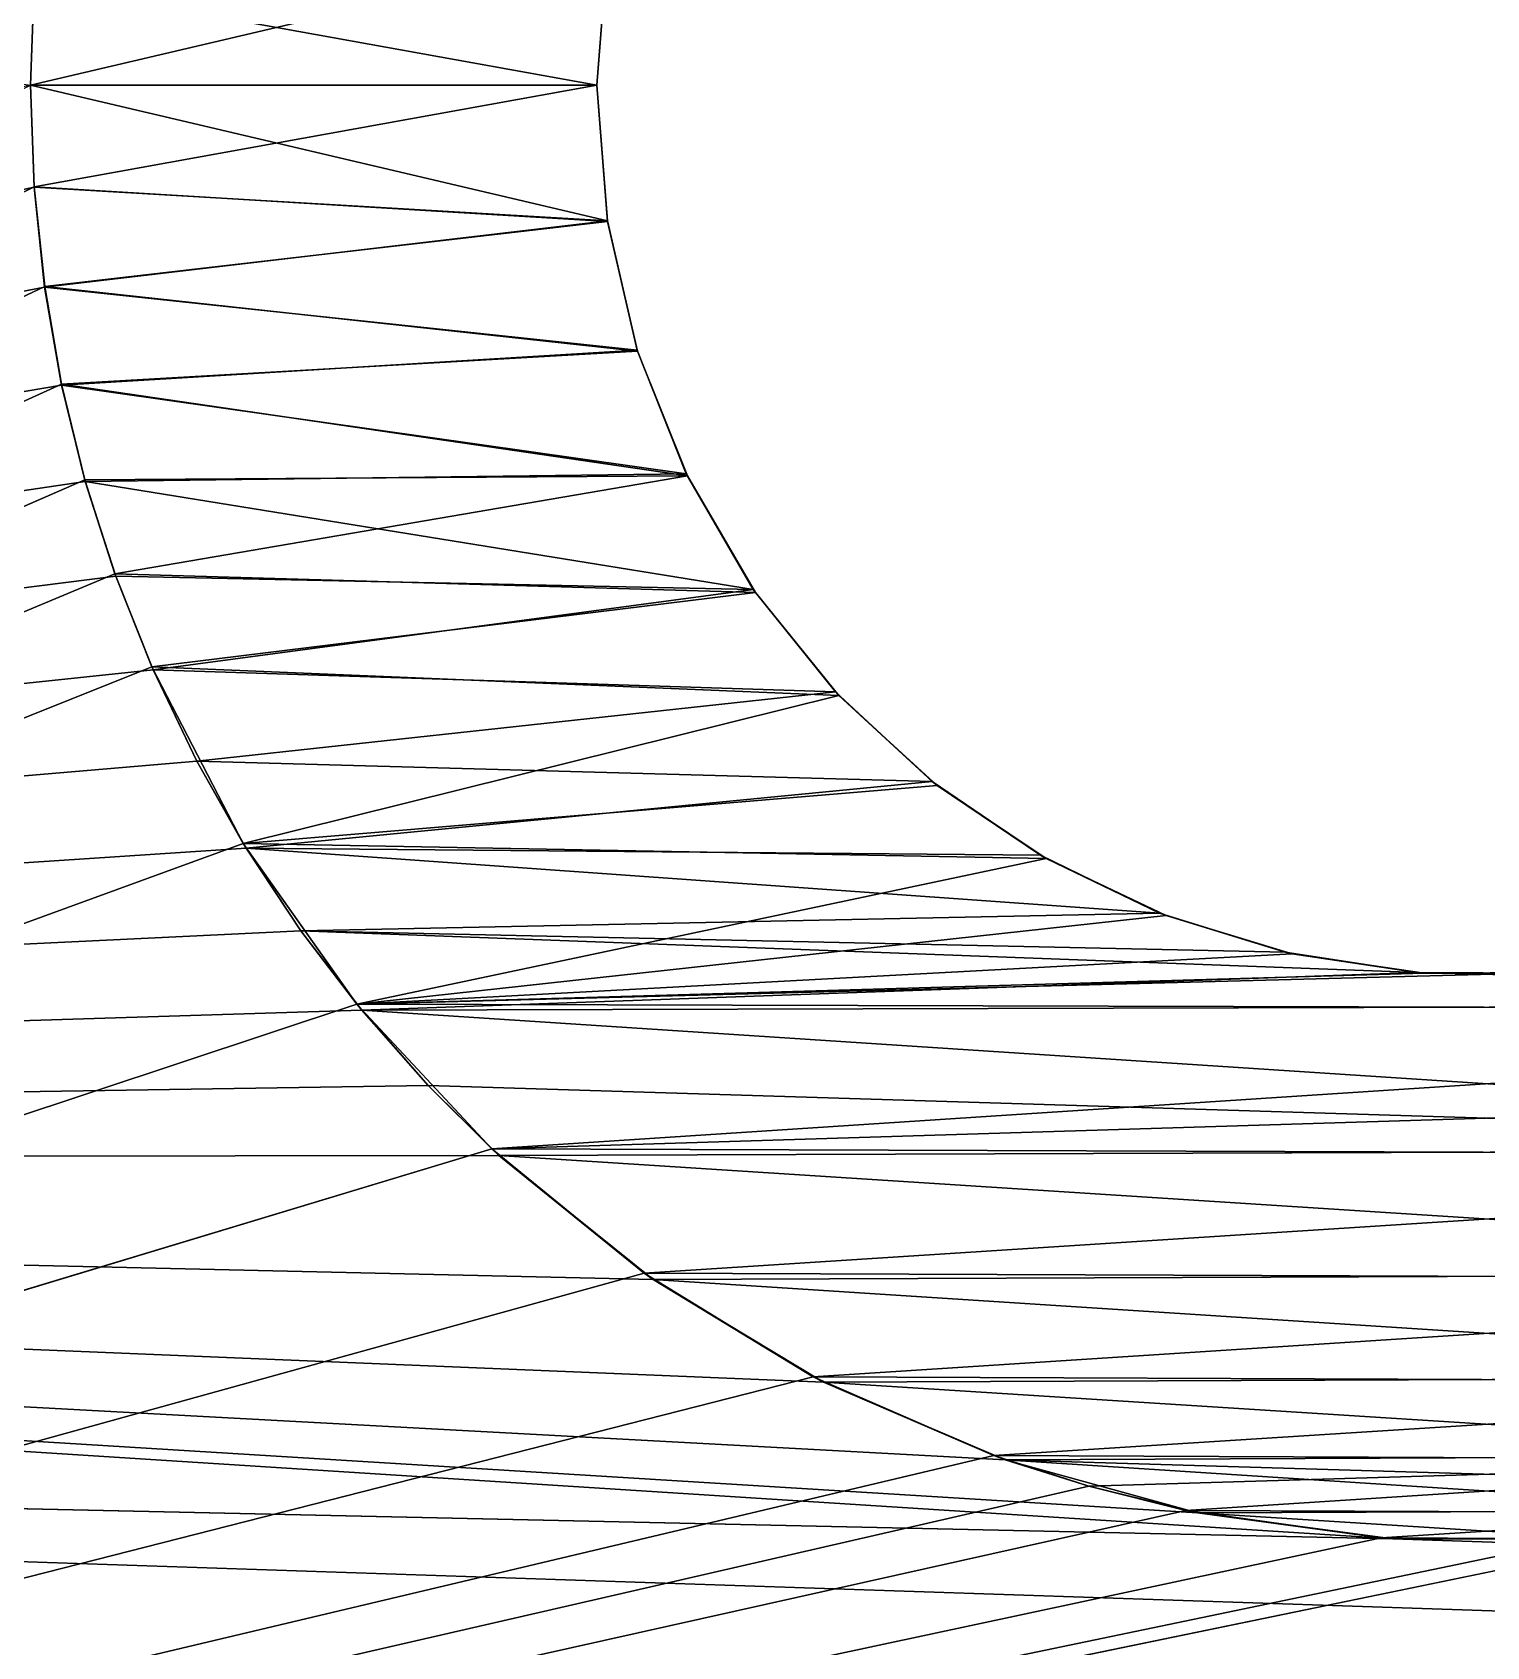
# Model space of a CAD drawing. Header units: metres. Extents: x -0.15 to 4.68, y -0.15 to 1.34.
# Drawn here: x 0.4057 to 0.4956, y -0.03 to 0.0698 of the extents above; entities that cross this region are included whole.
import ezdxf

# ---------------------------------------------------------------- set-up
doc = ezdxf.new("R2010")
doc.units = ezdxf.units.M
doc.header["$LTSCALE"] = 65.185185
for name, color, linetype in [('55', 7, 'CONTINUOUS'), ('56', 7, 'CONTINUOUS'), ('57', 7, 'CONTINUOUS'), ('58', 7, 'CONTINUOUS'), ('59', 7, 'CONTINUOUS'), ('60', 7, 'CONTINUOUS'), ('61', 7, 'CONTINUOUS'), ('62', 7, 'CONTINUOUS'), ('63', 7, 'CONTINUOUS'), ('64', 7, 'CONTINUOUS')]:
    doc.layers.add(name, color=color, linetype=linetype)

msp = doc.modelspace()

# ---------------------------------------------------------------- linework, layer by layer
at = {"layer": '55', "color": 2, "linetype": 'CONTINUOUS'}
for points in [[(0.440556, 0.066517, 0.6275), (0.44122, 0.058098, 0.6275), (0.440556, 0.066517, -0.0225), (0.440556, 0.066517, 0.6275)], [(0.440556, 0.066517, -0.0225), (0.44122, 0.058098, 0.6275), (0.441221, 0.058127, -0.0225), (0.440556, 0.066517, -0.0225)], [(0.441221, 0.058127, -0.0225), (0.44122, 0.058098, 0.6275), (0.443049, 0.050149, -0.0225), (0.441221, 0.058127, -0.0225)], [(0.44122, 0.058098, 0.6275), (0.44307, 0.050078, 0.6275), (0.443049, 0.050149, -0.0225), (0.44122, 0.058098, 0.6275)], [(0.443049, 0.050149, -0.0225), (0.44307, 0.050078, 0.6275), (0.446091, 0.042503, -0.0225), (0.443049, 0.050149, -0.0225)], [(0.44307, 0.050078, 0.6275), (0.446159, 0.042371, 0.6275), (0.446091, 0.042503, -0.0225), (0.44307, 0.050078, 0.6275)], [(0.446091, 0.042503, -0.0225), (0.446159, 0.042371, 0.6275), (0.450232, 0.035368, -0.0225), (0.446091, 0.042503, -0.0225)], [(0.446159, 0.042371, 0.6275), (0.450368, 0.035173, 0.6275), (0.450232, 0.035368, -0.0225), (0.446159, 0.042371, 0.6275)], [(0.450232, 0.035368, -0.0225), (0.450368, 0.035173, 0.6275), (0.455309, 0.029037, -0.0225), (0.450232, 0.035368, -0.0225)], [(0.450368, 0.035173, 0.6275), (0.455526, 0.028808, 0.6275), (0.455309, 0.029037, -0.0225), (0.450368, 0.035173, 0.6275)], [(0.455309, 0.029037, -0.0225), (0.455526, 0.028808, 0.6275), (0.461289, 0.023498, -0.0225), (0.455309, 0.029037, -0.0225)], [(0.455526, 0.028808, 0.6275), (0.461595, 0.023259, 0.6275), (0.461289, 0.023498, -0.0225), (0.455526, 0.028808, 0.6275)], [(0.461289, 0.023498, -0.0225), (0.461595, 0.023259, 0.6275), (0.46797, 0.018945, -0.0225), (0.461289, 0.023498, -0.0225)], [(0.461595, 0.023259, 0.6275), (0.468339, 0.018731, 0.6275), (0.46797, 0.018945, -0.0225), (0.461595, 0.023259, 0.6275)], [(0.46797, 0.018945, -0.0225), (0.468339, 0.018731, 0.6275), (0.475336, 0.015371, -0.0225), (0.46797, 0.018945, -0.0225)], [(0.468339, 0.018731, 0.6275), (0.475747, 0.015211, 0.6275), (0.475336, 0.015371, -0.0225), (0.468339, 0.018731, 0.6275)], [(0.475336, 0.015371, -0.0225), (0.475747, 0.015211, 0.6275), (0.483097, 0.01296, -0.0225), (0.475336, 0.015371, -0.0225)], [(0.475747, 0.015211, 0.6275), (0.48353, 0.012859, 0.6275), (0.483097, 0.01296, -0.0225), (0.475747, 0.015211, 0.6275)], [(0.483097, 0.01296, -0.0225), (0.48353, 0.012859, 0.6275), (0.491262, 0.011694, -0.0225), (0.483097, 0.01296, -0.0225)], [(0.48353, 0.012859, 0.6275), (0.491697, 0.011661, 0.6275), (0.491262, 0.011694, -0.0225), (0.48353, 0.012859, 0.6275)], [(0.491262, 0.011694, -0.0225), (0.491697, 0.011661, 0.6275), (0.499414, 0.011661, -0.0225), (0.491262, 0.011694, -0.0225)], [(0.491697, 0.011661, 0.6275), (0.499849, 0.011694, 0.6275), (0.499414, 0.011661, -0.0225), (0.491697, 0.011661, 0.6275)]]:
    msp.add_3dface(points, dxfattribs=at)
at = {"layer": '56', "color": 2, "linetype": 'CONTINUOUS'}
for points in [[(0.441221, 0.074908, 0.6275), (0.440556, 0.066517, 0.6275), (0.44122, 0.074937, -0.0225), (0.441221, 0.074908, 0.6275)], [(0.440556, 0.066517, 0.6275), (0.440556, 0.066517, -0.0225), (0.44122, 0.074937, -0.0225), (0.440556, 0.066517, 0.6275)]]:
    msp.add_3dface(points, dxfattribs=at)
at = {"layer": '57', "color": 2, "linetype": 'CONTINUOUS'}
for points in [[(0.405798, 0.060236, 0.02), (0.405556, 0.066517, 0.02), (0.405793, 0.060219, -0.0225), (0.405798, 0.060236, 0.02)], [(0.405556, 0.066517, 0.02), (0.405556, 0.066517, -0.0225), (0.405793, 0.060219, -0.0225), (0.405556, 0.066517, 0.02)], [(0.40644, 0.054078, 0.02), (0.405798, 0.060236, 0.02), (0.405793, 0.060219, -0.0225), (0.40644, 0.054078, 0.02)], [(0.40644, 0.054078, 0.02), (0.405793, 0.060219, -0.0225), (0.406438, 0.05404, -0.0225), (0.40644, 0.054078, 0.02)], [(0.407482, 0.048045, 0.02), (0.40644, 0.054078, 0.02), (0.406438, 0.05404, -0.0225), (0.407482, 0.048045, 0.02)], [(0.407482, 0.048045, 0.02), (0.406438, 0.05404, -0.0225), (0.40749, 0.047979, -0.0225), (0.407482, 0.048045, 0.02)], [(0.408922, 0.042135, 0.02), (0.407482, 0.048045, 0.02), (0.40749, 0.047979, -0.0225), (0.408922, 0.042135, 0.02)], [(0.408922, 0.042135, 0.02), (0.40749, 0.047979, -0.0225), (0.408949, 0.042036, -0.0225), (0.408922, 0.042135, 0.02)], [(0.410778, 0.036321, 0.02), (0.408922, 0.042135, 0.02), (0.408949, 0.042036, -0.0225), (0.410778, 0.036321, 0.02)], [(0.410778, 0.036321, 0.02), (0.408949, 0.042036, -0.0225), (0.410832, 0.036179, -0.0225), (0.410778, 0.036321, 0.02)], [(0.413055, 0.030587, 0.02), (0.410778, 0.036321, 0.02), (0.410832, 0.036179, -0.0225), (0.413055, 0.030587, 0.02)], [(0.413055, 0.030587, 0.02), (0.410832, 0.036179, -0.0225), (0.413145, 0.030394, -0.0225), (0.413055, 0.030587, 0.02)], [(0.418715, 0.019669, 0.02), (0.413055, 0.030587, 0.02), (0.415847, 0.024763, -0.0225), (0.418715, 0.019669, 0.02)], [(0.413055, 0.030587, 0.02), (0.413145, 0.030394, -0.0225), (0.415847, 0.024763, -0.0225), (0.413055, 0.030587, 0.02)], [(0.418715, 0.019669, 0.02), (0.415847, 0.024763, -0.0225), (0.418896, 0.019373, -0.0225), (0.418715, 0.019669, 0.02)], [(0.42574, 0.009733, 0.02), (0.418715, 0.019669, 0.02), (0.422277, 0.014268, -0.0225), (0.42574, 0.009733, 0.02)], [(0.418715, 0.019669, 0.02), (0.418896, 0.019373, -0.0225), (0.422277, 0.014268, -0.0225), (0.418715, 0.019669, 0.02)], [(0.42574, 0.009733, 0.02), (0.422277, 0.014268, -0.0225), (0.426041, 0.009369, -0.0225), (0.42574, 0.009733, 0.02)], [(0.434075, 0.000793, 0.02), (0.42574, 0.009733, 0.02), (0.430139, 0.004723, -0.0225), (0.434075, 0.000793, 0.02)], [(0.42574, 0.009733, 0.02), (0.426041, 0.009369, -0.0225), (0.430139, 0.004723, -0.0225), (0.42574, 0.009733, 0.02)], [(0.434075, 0.000793, 0.02), (0.430139, 0.004723, -0.0225), (0.434513, 0.000389, -0.0225), (0.434075, 0.000793, 0.02)], [(0.44348, -0.006875, 0.02), (0.434075, 0.000793, 0.02), (0.434513, 0.000389, -0.0225), (0.44348, -0.006875, 0.02)], [(0.44348, -0.006875, 0.02), (0.434513, 0.000389, -0.0225), (0.444034, -0.007266, -0.0225), (0.44348, -0.006875, 0.02)], [(0.453926, -0.013274, 0.02), (0.44348, -0.006875, 0.02), (0.444034, -0.007266, -0.0225), (0.453926, -0.013274, 0.02)], [(0.453926, -0.013274, 0.02), (0.444034, -0.007266, -0.0225), (0.454579, -0.013609, -0.0225), (0.453926, -0.013274, 0.02)], [(0.465091, -0.018153, 0.02), (0.453926, -0.013274, 0.02), (0.454579, -0.013609, -0.0225), (0.465091, -0.018153, 0.02)], [(0.465091, -0.018153, 0.02), (0.454579, -0.013609, -0.0225), (0.465795, -0.018407, -0.0225), (0.465091, -0.018153, 0.02)], [(0.470977, -0.020041, 0.02), (0.465091, -0.018153, 0.02), (0.465795, -0.018407, -0.0225), (0.470977, -0.020041, 0.02)], [(0.470977, -0.020041, 0.02), (0.465795, -0.018407, -0.0225), (0.477681, -0.021681, -0.0225), (0.470977, -0.020041, 0.02)], [(0.476966, -0.021532, 0.02), (0.470977, -0.020041, 0.02), (0.477681, -0.021681, -0.0225), (0.476966, -0.021532, 0.02)], [(0.489041, -0.023239, 0.02), (0.476966, -0.021532, 0.02), (0.477681, -0.021681, -0.0225), (0.489041, -0.023239, 0.02)], [(0.489041, -0.023239, 0.02), (0.477681, -0.021681, -0.0225), (0.489763, -0.023289, -0.0225), (0.489041, -0.023239, 0.02)], [(0.501348, -0.023289, 0.02), (0.489041, -0.023239, 0.02), (0.489763, -0.023289, -0.0225), (0.501348, -0.023289, 0.02)], [(0.501348, -0.023289, 0.02), (0.489763, -0.023289, -0.0225), (0.50207, -0.023239, -0.0225), (0.501348, -0.023289, 0.02)]]:
    msp.add_3dface(points, dxfattribs=at)
at = {"layer": '58', "color": 2, "linetype": 'CONTINUOUS'}
for points in [[(0.405556, 0.066517, 0.02), (0.405793, 0.072815, 0.02), (0.405556, 0.066517, -0.0225), (0.405556, 0.066517, 0.02)], [(0.405556, 0.066517, -0.0225), (0.405793, 0.072815, 0.02), (0.405798, 0.072799, -0.0225), (0.405556, 0.066517, -0.0225)]]:
    msp.add_3dface(points, dxfattribs=at)
at = {"layer": '59', "color": 2, "linetype": 'CONTINUOUS'}
for points in [[(0.44122, 0.074937, -0.0225), (0.440556, 0.066517, -0.0225), (0.405798, 0.072799, -0.0225), (0.44122, 0.074937, -0.0225)], [(0.440556, 0.066517, -0.0225), (0.405556, 0.066517, -0.0225), (0.405798, 0.072799, -0.0225), (0.440556, 0.066517, -0.0225)], [(0.440556, 0.066517, -0.0225), (0.441221, 0.058127, -0.0225), (0.405556, 0.066517, -0.0225), (0.440556, 0.066517, -0.0225)], [(0.405556, 0.066517, -0.0225), (0.441221, 0.058127, -0.0225), (0.405793, 0.060219, -0.0225), (0.405556, 0.066517, -0.0225)], [(0.405793, 0.060219, -0.0225), (0.441221, 0.058127, -0.0225), (0.406438, 0.05404, -0.0225), (0.405793, 0.060219, -0.0225)], [(0.441221, 0.058127, -0.0225), (0.443049, 0.050149, -0.0225), (0.406438, 0.05404, -0.0225), (0.441221, 0.058127, -0.0225)], [(0.406438, 0.05404, -0.0225), (0.443049, 0.050149, -0.0225), (0.40749, 0.047979, -0.0225), (0.406438, 0.05404, -0.0225)], [(0.443049, 0.050149, -0.0225), (0.446091, 0.042503, -0.0225), (0.40749, 0.047979, -0.0225), (0.443049, 0.050149, -0.0225)], [(0.40749, 0.047979, -0.0225), (0.446091, 0.042503, -0.0225), (0.408949, 0.042036, -0.0225), (0.40749, 0.047979, -0.0225)], [(0.446091, 0.042503, -0.0225), (0.450232, 0.035368, -0.0225), (0.408949, 0.042036, -0.0225), (0.446091, 0.042503, -0.0225)], [(0.408949, 0.042036, -0.0225), (0.450232, 0.035368, -0.0225), (0.410832, 0.036179, -0.0225), (0.408949, 0.042036, -0.0225)], [(0.410832, 0.036179, -0.0225), (0.450232, 0.035368, -0.0225), (0.413145, 0.030394, -0.0225), (0.410832, 0.036179, -0.0225)], [(0.450232, 0.035368, -0.0225), (0.455309, 0.029037, -0.0225), (0.413145, 0.030394, -0.0225), (0.450232, 0.035368, -0.0225)], [(0.413145, 0.030394, -0.0225), (0.455309, 0.029037, -0.0225), (0.415847, 0.024763, -0.0225), (0.413145, 0.030394, -0.0225)], [(0.455309, 0.029037, -0.0225), (0.461289, 0.023498, -0.0225), (0.415847, 0.024763, -0.0225), (0.455309, 0.029037, -0.0225)], [(0.415847, 0.024763, -0.0225), (0.461289, 0.023498, -0.0225), (0.418896, 0.019373, -0.0225), (0.415847, 0.024763, -0.0225)], [(0.461289, 0.023498, -0.0225), (0.46797, 0.018945, -0.0225), (0.418896, 0.019373, -0.0225), (0.461289, 0.023498, -0.0225)], [(0.46797, 0.018945, -0.0225), (0.475336, 0.015371, -0.0225), (0.418896, 0.019373, -0.0225), (0.46797, 0.018945, -0.0225)], [(0.418896, 0.019373, -0.0225), (0.475336, 0.015371, -0.0225), (0.422277, 0.014268, -0.0225), (0.418896, 0.019373, -0.0225)], [(0.475336, 0.015371, -0.0225), (0.483097, 0.01296, -0.0225), (0.422277, 0.014268, -0.0225), (0.475336, 0.015371, -0.0225)], [(0.483097, 0.01296, -0.0225), (0.491262, 0.011694, -0.0225), (0.422277, 0.014268, -0.0225), (0.483097, 0.01296, -0.0225)], [(0.422277, 0.014268, -0.0225), (0.491262, 0.011694, -0.0225), (0.426041, 0.009369, -0.0225), (0.422277, 0.014268, -0.0225)], [(0.426041, 0.009369, -0.0225), (0.491262, 0.011694, -0.0225), (0.565372, 0.009733, -0.0225), (0.426041, 0.009369, -0.0225)], [(0.491262, 0.011694, -0.0225), (0.499414, 0.011661, -0.0225), (0.565372, 0.009733, -0.0225), (0.491262, 0.011694, -0.0225)], [(0.557036, 0.000793, -0.0225), (0.426041, 0.009369, -0.0225), (0.565372, 0.009733, -0.0225), (0.557036, 0.000793, -0.0225)], [(0.430139, 0.004723, -0.0225), (0.426041, 0.009369, -0.0225), (0.557036, 0.000793, -0.0225), (0.430139, 0.004723, -0.0225)], [(0.434513, 0.000389, -0.0225), (0.430139, 0.004723, -0.0225), (0.557036, 0.000793, -0.0225), (0.434513, 0.000389, -0.0225)], [(0.547631, -0.006875, -0.0225), (0.434513, 0.000389, -0.0225), (0.557036, 0.000793, -0.0225), (0.547631, -0.006875, -0.0225)], [(0.444034, -0.007266, -0.0225), (0.434513, 0.000389, -0.0225), (0.547631, -0.006875, -0.0225), (0.444034, -0.007266, -0.0225)], [(0.537185, -0.013274, -0.0225), (0.444034, -0.007266, -0.0225), (0.547631, -0.006875, -0.0225), (0.537185, -0.013274, -0.0225)], [(0.454579, -0.013609, -0.0225), (0.444034, -0.007266, -0.0225), (0.537185, -0.013274, -0.0225), (0.454579, -0.013609, -0.0225)], [(0.52602, -0.018153, -0.0225), (0.454579, -0.013609, -0.0225), (0.537185, -0.013274, -0.0225), (0.52602, -0.018153, -0.0225)], [(0.465795, -0.018407, -0.0225), (0.454579, -0.013609, -0.0225), (0.52602, -0.018153, -0.0225), (0.465795, -0.018407, -0.0225)], [(0.520134, -0.020041, -0.0225), (0.465795, -0.018407, -0.0225), (0.52602, -0.018153, -0.0225), (0.520134, -0.020041, -0.0225)], [(0.477681, -0.021681, -0.0225), (0.465795, -0.018407, -0.0225), (0.514145, -0.021532, -0.0225), (0.477681, -0.021681, -0.0225)], [(0.514145, -0.021532, -0.0225), (0.465795, -0.018407, -0.0225), (0.520134, -0.020041, -0.0225), (0.514145, -0.021532, -0.0225)], [(0.50207, -0.023239, -0.0225), (0.477681, -0.021681, -0.0225), (0.514145, -0.021532, -0.0225), (0.50207, -0.023239, -0.0225)], [(0.489763, -0.023289, -0.0225), (0.477681, -0.021681, -0.0225), (0.50207, -0.023239, -0.0225), (0.489763, -0.023289, -0.0225)]]:
    msp.add_3dface(points, dxfattribs=at)
at = {"layer": '60', "color": 2, "linetype": 'CONTINUOUS'}
for points in [[(0.102307, 0.071789, 0.02), (3.573138, 1.106736, 0.02), (0.110336, 0.058722, 0.02), (0.102307, 0.071789, 0.02)], [(0.110336, 0.058722, 0.02), (3.573138, 1.106736, 0.02), (0.116665, 0.044848, 0.02), (0.110336, 0.058722, 0.02)], [(0.116665, 0.044848, 0.02), (3.573138, 1.106736, 0.02), (0.465795, 0.151442, 0.02), (0.116665, 0.044848, 0.02)], [(0.121278, 0.03026, 0.02), (0.116665, 0.044848, 0.02), (0.465795, 0.151442, 0.02), (0.121278, 0.03026, 0.02)], [(0.124046, 0.015341, 0.02), (0.121278, 0.03026, 0.02), (0.465795, 0.151442, 0.02), (0.124046, 0.015341, 0.02)], [(0.454579, 0.146643, 0.02), (0.124046, 0.015341, 0.02), (0.465795, 0.151442, 0.02), (0.454579, 0.146643, 0.02)], [(0.124999, 0, 0.02), (0.124046, 0.015341, 0.02), (0.454579, 0.146643, 0.02), (0.124999, 0, 0.02)], [(0.444034, 0.140301, 0.02), (0.124999, 0, 0.02), (0.454579, 0.146643, 0.02), (0.444034, 0.140301, 0.02)], [(0.434513, 0.132646, 0.02), (0.124999, 0, 0.02), (0.444034, 0.140301, 0.02), (0.434513, 0.132646, 0.02)], [(0.430139, 0.128312, 0.02), (0.124999, 0, 0.02), (0.434513, 0.132646, 0.02), (0.430139, 0.128312, 0.02)], [(0.426041, 0.123665, 0.02), (0.124999, 0, 0.02), (0.430139, 0.128312, 0.02), (0.426041, 0.123665, 0.02)], [(0.422277, 0.118767, 0.02), (0.124999, 0, 0.02), (0.426041, 0.123665, 0.02), (0.422277, 0.118767, 0.02)], [(0.418896, 0.113662, 0.02), (0.124999, 0, 0.02), (0.422277, 0.118767, 0.02), (0.418896, 0.113662, 0.02)], [(0.415847, 0.108272, 0.02), (0.124999, 0, 0.02), (0.418896, 0.113662, 0.02), (0.415847, 0.108272, 0.02)], [(0.413145, 0.102641, 0.02), (0.124999, 0, 0.02), (0.415847, 0.108272, 0.02), (0.413145, 0.102641, 0.02)], [(0.410832, 0.096855, 0.02), (0.124999, 0, 0.02), (0.413145, 0.102641, 0.02), (0.410832, 0.096855, 0.02)], [(0.408949, 0.090999, 0.02), (0.124999, 0, 0.02), (0.410832, 0.096855, 0.02), (0.408949, 0.090999, 0.02)], [(0.40749, 0.085056, 0.02), (0.124999, 0, 0.02), (0.408949, 0.090999, 0.02), (0.40749, 0.085056, 0.02)], [(0.406438, 0.078995, 0.02), (0.124999, 0, 0.02), (0.40749, 0.085056, 0.02), (0.406438, 0.078995, 0.02)], [(0.405793, 0.072815, 0.02), (0.124999, 0, 0.02), (0.406438, 0.078995, 0.02), (0.405793, 0.072815, 0.02)], [(0.405556, 0.066517, 0.02), (0.124999, 0, 0.02), (0.405793, 0.072815, 0.02), (0.405556, 0.066517, 0.02)], [(0.05818, -0.110632, 0.02), (0.405556, 0.066517, 0.02), (0.405798, 0.060236, 0.02), (0.05818, -0.110632, 0.02)], [(0.40644, 0.054078, 0.02), (0.05818, -0.110632, 0.02), (0.405798, 0.060236, 0.02), (0.40644, 0.054078, 0.02)], [(0.407482, 0.048045, 0.02), (0.05818, -0.110632, 0.02), (0.40644, 0.054078, 0.02), (0.407482, 0.048045, 0.02)], [(0.408922, 0.042135, 0.02), (0.05818, -0.110632, 0.02), (0.407482, 0.048045, 0.02), (0.408922, 0.042135, 0.02)], [(0.044399, -0.116841, 0.02), (0.05818, -0.110632, 0.02), (0.408922, 0.042135, 0.02), (0.044399, -0.116841, 0.02)], [(0.410778, 0.036321, 0.02), (0.044399, -0.116841, 0.02), (0.408922, 0.042135, 0.02), (0.410778, 0.036321, 0.02)], [(0.413055, 0.030587, 0.02), (0.044399, -0.116841, 0.02), (0.410778, 0.036321, 0.02), (0.413055, 0.030587, 0.02)], [(0.418715, 0.019669, 0.02), (0.044399, -0.116841, 0.02), (0.413055, 0.030587, 0.02), (0.418715, 0.019669, 0.02)], [(0.42574, 0.009733, 0.02), (0.044399, -0.116841, 0.02), (0.418715, 0.019669, 0.02), (0.42574, 0.009733, 0.02)], [(0.434075, 0.000793, 0.02), (0.044399, -0.116841, 0.02), (0.42574, 0.009733, 0.02), (0.434075, 0.000793, 0.02)], [(0.030046, -0.121333, 0.02), (0.044399, -0.116841, 0.02), (0.434075, 0.000793, 0.02), (0.030046, -0.121333, 0.02)], [(0.44348, -0.006875, 0.02), (0.030046, -0.121333, 0.02), (0.434075, 0.000793, 0.02), (0.44348, -0.006875, 0.02)], [(3.310702, -0.000966, 0.02), (3.312433, -0.018099, 0.02), (0, -0.125, 0.02), (3.310702, -0.000966, 0.02)], [(3.310702, -0.000966, 0.02), (0, -0.125, 0.02), (0.015275, -0.12404, 0.02), (3.310702, -0.000966, 0.02)], [(0.030046, -0.121333, 0.02), (3.310702, -0.000966, 0.02), (0.015275, -0.12404, 0.02), (0.030046, -0.121333, 0.02)], [(3.310702, -0.000966, 0.02), (0.030046, -0.121333, 0.02), (0.51343, -0.021681, 0.02), (3.310702, -0.000966, 0.02)], [(0.453926, -0.013274, 0.02), (0.030046, -0.121333, 0.02), (0.44348, -0.006875, 0.02), (0.453926, -0.013274, 0.02)], [(0.465091, -0.018153, 0.02), (0.030046, -0.121333, 0.02), (0.453926, -0.013274, 0.02), (0.465091, -0.018153, 0.02)], [(3.312433, -0.018099, 0.02), (3.316221, -0.035047, 0.02), (0, -0.125, 0.02), (3.312433, -0.018099, 0.02)], [(0.470977, -0.020041, 0.02), (0.030046, -0.121333, 0.02), (0.465091, -0.018153, 0.02), (0.470977, -0.020041, 0.02)], [(0.476966, -0.021532, 0.02), (0.030046, -0.121333, 0.02), (0.470977, -0.020041, 0.02), (0.476966, -0.021532, 0.02)], [(0.489041, -0.023239, 0.02), (0.030046, -0.121333, 0.02), (0.476966, -0.021532, 0.02), (0.489041, -0.023239, 0.02)], [(0.51343, -0.021681, 0.02), (0.030046, -0.121333, 0.02), (0.501348, -0.023289, 0.02), (0.51343, -0.021681, 0.02)], [(0.501348, -0.023289, 0.02), (0.030046, -0.121333, 0.02), (0.489041, -0.023239, 0.02), (0.501348, -0.023289, 0.02)]]:
    msp.add_3dface(points, dxfattribs=at)
at = {"layer": '61', "color": 2, "linetype": 'CONTINUOUS'}
for points in [[(0.405556, 0.066517, 0.585), (0.405793, 0.060219, 0.585), (0.405556, 0.066517, 0.6275), (0.405556, 0.066517, 0.585)], [(0.405556, 0.066517, 0.6275), (0.405793, 0.060219, 0.585), (0.405798, 0.060236, 0.6275), (0.405556, 0.066517, 0.6275)], [(0.405798, 0.060236, 0.6275), (0.405793, 0.060219, 0.585), (0.40644, 0.054078, 0.6275), (0.405798, 0.060236, 0.6275)], [(0.405793, 0.060219, 0.585), (0.406438, 0.05404, 0.585), (0.40644, 0.054078, 0.6275), (0.405793, 0.060219, 0.585)], [(0.40644, 0.054078, 0.6275), (0.406438, 0.05404, 0.585), (0.407482, 0.048045, 0.6275), (0.40644, 0.054078, 0.6275)], [(0.406438, 0.05404, 0.585), (0.40749, 0.047979, 0.585), (0.407482, 0.048045, 0.6275), (0.406438, 0.05404, 0.585)], [(0.407482, 0.048045, 0.6275), (0.40749, 0.047979, 0.585), (0.408922, 0.042135, 0.6275), (0.407482, 0.048045, 0.6275)], [(0.40749, 0.047979, 0.585), (0.408949, 0.042036, 0.585), (0.408922, 0.042135, 0.6275), (0.40749, 0.047979, 0.585)], [(0.408922, 0.042135, 0.6275), (0.408949, 0.042036, 0.585), (0.410778, 0.036321, 0.6275), (0.408922, 0.042135, 0.6275)], [(0.408949, 0.042036, 0.585), (0.410832, 0.036179, 0.585), (0.410778, 0.036321, 0.6275), (0.408949, 0.042036, 0.585)], [(0.410778, 0.036321, 0.6275), (0.410832, 0.036179, 0.585), (0.413055, 0.030587, 0.6275), (0.410778, 0.036321, 0.6275)], [(0.410832, 0.036179, 0.585), (0.413145, 0.030394, 0.585), (0.413055, 0.030587, 0.6275), (0.410832, 0.036179, 0.585)], [(0.413145, 0.030394, 0.585), (0.415847, 0.024763, 0.585), (0.413055, 0.030587, 0.6275), (0.413145, 0.030394, 0.585)], [(0.413055, 0.030587, 0.6275), (0.415847, 0.024763, 0.585), (0.418715, 0.019669, 0.6275), (0.413055, 0.030587, 0.6275)], [(0.415847, 0.024763, 0.585), (0.418896, 0.019373, 0.585), (0.418715, 0.019669, 0.6275), (0.415847, 0.024763, 0.585)], [(0.418896, 0.019373, 0.585), (0.422277, 0.014268, 0.585), (0.418715, 0.019669, 0.6275), (0.418896, 0.019373, 0.585)], [(0.418715, 0.019669, 0.6275), (0.422277, 0.014268, 0.585), (0.42574, 0.009733, 0.6275), (0.418715, 0.019669, 0.6275)], [(0.422277, 0.014268, 0.585), (0.426041, 0.009369, 0.585), (0.42574, 0.009733, 0.6275), (0.422277, 0.014268, 0.585)], [(0.426041, 0.009369, 0.585), (0.430139, 0.004723, 0.585), (0.42574, 0.009733, 0.6275), (0.426041, 0.009369, 0.585)], [(0.42574, 0.009733, 0.6275), (0.430139, 0.004723, 0.585), (0.434075, 0.000793, 0.6275), (0.42574, 0.009733, 0.6275)], [(0.430139, 0.004723, 0.585), (0.434513, 0.000389, 0.585), (0.434075, 0.000793, 0.6275), (0.430139, 0.004723, 0.585)], [(0.434075, 0.000793, 0.6275), (0.434513, 0.000389, 0.585), (0.44348, -0.006875, 0.6275), (0.434075, 0.000793, 0.6275)], [(0.434513, 0.000389, 0.585), (0.444034, -0.007266, 0.585), (0.44348, -0.006875, 0.6275), (0.434513, 0.000389, 0.585)], [(0.44348, -0.006875, 0.6275), (0.444034, -0.007266, 0.585), (0.453926, -0.013274, 0.6275), (0.44348, -0.006875, 0.6275)], [(0.444034, -0.007266, 0.585), (0.454579, -0.013609, 0.585), (0.453926, -0.013274, 0.6275), (0.444034, -0.007266, 0.585)], [(0.453926, -0.013274, 0.6275), (0.454579, -0.013609, 0.585), (0.465091, -0.018153, 0.6275), (0.453926, -0.013274, 0.6275)], [(0.454579, -0.013609, 0.585), (0.465795, -0.018407, 0.585), (0.465091, -0.018153, 0.6275), (0.454579, -0.013609, 0.585)], [(0.465091, -0.018153, 0.6275), (0.465795, -0.018407, 0.585), (0.470977, -0.020041, 0.6275), (0.465091, -0.018153, 0.6275)], [(0.465795, -0.018407, 0.585), (0.477681, -0.021681, 0.585), (0.470977, -0.020041, 0.6275), (0.465795, -0.018407, 0.585)], [(0.470977, -0.020041, 0.6275), (0.477681, -0.021681, 0.585), (0.476966, -0.021532, 0.6275), (0.470977, -0.020041, 0.6275)], [(0.476966, -0.021532, 0.6275), (0.477681, -0.021681, 0.585), (0.489041, -0.023239, 0.6275), (0.476966, -0.021532, 0.6275)], [(0.477681, -0.021681, 0.585), (0.489763, -0.023289, 0.585), (0.489041, -0.023239, 0.6275), (0.477681, -0.021681, 0.585)], [(0.489041, -0.023239, 0.6275), (0.489763, -0.023289, 0.585), (0.501348, -0.023289, 0.6275), (0.489041, -0.023239, 0.6275)], [(0.489763, -0.023289, 0.585), (0.50207, -0.023239, 0.585), (0.501348, -0.023289, 0.6275), (0.489763, -0.023289, 0.585)]]:
    msp.add_3dface(points, dxfattribs=at)
at = {"layer": '62', "color": 2, "linetype": 'CONTINUOUS'}
for points in [[(0.405798, 0.072799, 0.585), (0.405556, 0.066517, 0.585), (0.405793, 0.072815, 0.6275), (0.405798, 0.072799, 0.585)], [(0.405556, 0.066517, 0.585), (0.405556, 0.066517, 0.6275), (0.405793, 0.072815, 0.6275), (0.405556, 0.066517, 0.585)]]:
    msp.add_3dface(points, dxfattribs=at)
at = {"layer": '63', "color": 2, "linetype": 'CONTINUOUS'}
for points in [[(0.405793, 0.072815, 0.6275), (0.405556, 0.066517, 0.6275), (0.441221, 0.074908, 0.6275), (0.405793, 0.072815, 0.6275)], [(0.441221, 0.074908, 0.6275), (0.405556, 0.066517, 0.6275), (0.440556, 0.066517, 0.6275), (0.441221, 0.074908, 0.6275)], [(0.405556, 0.066517, 0.6275), (0.405798, 0.060236, 0.6275), (0.440556, 0.066517, 0.6275), (0.405556, 0.066517, 0.6275)], [(0.440556, 0.066517, 0.6275), (0.405798, 0.060236, 0.6275), (0.44122, 0.058098, 0.6275), (0.440556, 0.066517, 0.6275)], [(0.405798, 0.060236, 0.6275), (0.40644, 0.054078, 0.6275), (0.44122, 0.058098, 0.6275), (0.405798, 0.060236, 0.6275)], [(0.44122, 0.058098, 0.6275), (0.40644, 0.054078, 0.6275), (0.44307, 0.050078, 0.6275), (0.44122, 0.058098, 0.6275)], [(0.40644, 0.054078, 0.6275), (0.407482, 0.048045, 0.6275), (0.44307, 0.050078, 0.6275), (0.40644, 0.054078, 0.6275)], [(0.44307, 0.050078, 0.6275), (0.407482, 0.048045, 0.6275), (0.446159, 0.042371, 0.6275), (0.44307, 0.050078, 0.6275)], [(0.407482, 0.048045, 0.6275), (0.408922, 0.042135, 0.6275), (0.446159, 0.042371, 0.6275), (0.407482, 0.048045, 0.6275)], [(0.408922, 0.042135, 0.6275), (0.410778, 0.036321, 0.6275), (0.446159, 0.042371, 0.6275), (0.408922, 0.042135, 0.6275)], [(0.446159, 0.042371, 0.6275), (0.410778, 0.036321, 0.6275), (0.450368, 0.035173, 0.6275), (0.446159, 0.042371, 0.6275)], [(0.410778, 0.036321, 0.6275), (0.413055, 0.030587, 0.6275), (0.450368, 0.035173, 0.6275), (0.410778, 0.036321, 0.6275)], [(0.450368, 0.035173, 0.6275), (0.413055, 0.030587, 0.6275), (0.455526, 0.028808, 0.6275), (0.450368, 0.035173, 0.6275)], [(0.413055, 0.030587, 0.6275), (0.418715, 0.019669, 0.6275), (0.455526, 0.028808, 0.6275), (0.413055, 0.030587, 0.6275)], [(0.455526, 0.028808, 0.6275), (0.418715, 0.019669, 0.6275), (0.461595, 0.023259, 0.6275), (0.455526, 0.028808, 0.6275)], [(0.461595, 0.023259, 0.6275), (0.418715, 0.019669, 0.6275), (0.468339, 0.018731, 0.6275), (0.461595, 0.023259, 0.6275)], [(0.418715, 0.019669, 0.6275), (0.42574, 0.009733, 0.6275), (0.468339, 0.018731, 0.6275), (0.418715, 0.019669, 0.6275)], [(0.468339, 0.018731, 0.6275), (0.42574, 0.009733, 0.6275), (0.475747, 0.015211, 0.6275), (0.468339, 0.018731, 0.6275)], [(0.475747, 0.015211, 0.6275), (0.42574, 0.009733, 0.6275), (0.48353, 0.012859, 0.6275), (0.475747, 0.015211, 0.6275)], [(0.48353, 0.012859, 0.6275), (0.42574, 0.009733, 0.6275), (0.491697, 0.011661, 0.6275), (0.48353, 0.012859, 0.6275)], [(0.42574, 0.009733, 0.6275), (0.56507, 0.009369, 0.6275), (0.499849, 0.011694, 0.6275), (0.42574, 0.009733, 0.6275)], [(0.491697, 0.011661, 0.6275), (0.42574, 0.009733, 0.6275), (0.499849, 0.011694, 0.6275), (0.491697, 0.011661, 0.6275)], [(0.42574, 0.009733, 0.6275), (0.434075, 0.000793, 0.6275), (0.56507, 0.009369, 0.6275), (0.42574, 0.009733, 0.6275)], [(0.434075, 0.000793, 0.6275), (0.560972, 0.004723, 0.6275), (0.56507, 0.009369, 0.6275), (0.434075, 0.000793, 0.6275)], [(0.434075, 0.000793, 0.6275), (0.556598, 0.000389, 0.6275), (0.560972, 0.004723, 0.6275), (0.434075, 0.000793, 0.6275)], [(0.434075, 0.000793, 0.6275), (0.44348, -0.006875, 0.6275), (0.556598, 0.000389, 0.6275), (0.434075, 0.000793, 0.6275)], [(0.44348, -0.006875, 0.6275), (0.547077, -0.007266, 0.6275), (0.556598, 0.000389, 0.6275), (0.44348, -0.006875, 0.6275)], [(0.44348, -0.006875, 0.6275), (0.453926, -0.013274, 0.6275), (0.547077, -0.007266, 0.6275), (0.44348, -0.006875, 0.6275)], [(0.453926, -0.013274, 0.6275), (0.536532, -0.013609, 0.6275), (0.547077, -0.007266, 0.6275), (0.453926, -0.013274, 0.6275)], [(0.453926, -0.013274, 0.6275), (0.465091, -0.018153, 0.6275), (0.536532, -0.013609, 0.6275), (0.453926, -0.013274, 0.6275)], [(0.465091, -0.018153, 0.6275), (0.525316, -0.018407, 0.6275), (0.536532, -0.013609, 0.6275), (0.465091, -0.018153, 0.6275)], [(0.465091, -0.018153, 0.6275), (0.470977, -0.020041, 0.6275), (0.525316, -0.018407, 0.6275), (0.465091, -0.018153, 0.6275)], [(0.470977, -0.020041, 0.6275), (0.476966, -0.021532, 0.6275), (0.525316, -0.018407, 0.6275), (0.470977, -0.020041, 0.6275)], [(0.476966, -0.021532, 0.6275), (0.51343, -0.021681, 0.6275), (0.525316, -0.018407, 0.6275), (0.476966, -0.021532, 0.6275)], [(0.476966, -0.021532, 0.6275), (0.489041, -0.023239, 0.6275), (0.51343, -0.021681, 0.6275), (0.476966, -0.021532, 0.6275)], [(0.489041, -0.023239, 0.6275), (0.501348, -0.023289, 0.6275), (0.51343, -0.021681, 0.6275), (0.489041, -0.023239, 0.6275)]]:
    msp.add_3dface(points, dxfattribs=at)
at = {"layer": '64', "color": 2, "linetype": 'CONTINUOUS'}
for points in [[(0.405798, 0.072799, 0.585), (0.012775, 0.124336, 0.585), (0.405556, 0.066517, 0.585), (0.405798, 0.072799, 0.585)], [(0.405556, 0.066517, 0.585), (0.125, 0, 0.585), (0.405793, 0.060219, 0.585), (0.405556, 0.066517, 0.585)], [(0.405793, 0.060219, 0.585), (0.125, 0, 0.585), (0.406438, 0.05404, 0.585), (0.405793, 0.060219, 0.585)], [(0.406438, 0.05404, 0.585), (0.125, 0, 0.585), (0.40749, 0.047979, 0.585), (0.406438, 0.05404, 0.585)], [(0.40749, 0.047979, 0.585), (0.125, 0, 0.585), (0.408949, 0.042036, 0.585), (0.40749, 0.047979, 0.585)], [(0.408949, 0.042036, 0.585), (0.125, 0, 0.585), (0.410832, 0.036179, 0.585), (0.408949, 0.042036, 0.585)], [(0.410832, 0.036179, 0.585), (0.125, 0, 0.585), (0.413145, 0.030394, 0.585), (0.410832, 0.036179, 0.585)], [(0.413145, 0.030394, 0.585), (0.125, 0, 0.585), (0.415847, 0.024763, 0.585), (0.413145, 0.030394, 0.585)], [(0.415847, 0.024763, 0.585), (0.125, 0, 0.585), (0.418896, 0.019373, 0.585), (0.415847, 0.024763, 0.585)], [(0.418896, 0.019373, 0.585), (0.125, 0, 0.585), (0.422277, 0.014268, 0.585), (0.418896, 0.019373, 0.585)], [(0.422277, 0.014268, 0.585), (0.125, 0, 0.585), (0.426041, 0.009369, 0.585), (0.422277, 0.014268, 0.585)], [(0.426041, 0.009369, 0.585), (0.125, 0, 0.585), (0.430139, 0.004723, 0.585), (0.426041, 0.009369, 0.585)], [(0.430139, 0.004723, 0.585), (0.125, 0, 0.585), (0.434513, 0.000389, 0.585), (0.430139, 0.004723, 0.585)], [(0.125, 0, 0.585), (0.124045, -0.015259, 0.585), (0.489763, -0.023289, 0.585), (0.125, 0, 0.585)], [(0.434513, 0.000389, 0.585), (0.125, 0, 0.585), (0.444034, -0.007266, 0.585), (0.434513, 0.000389, 0.585)], [(0.444034, -0.007266, 0.585), (0.125, 0, 0.585), (0.454579, -0.013609, 0.585), (0.444034, -0.007266, 0.585)], [(0.454579, -0.013609, 0.585), (0.125, 0, 0.585), (0.465795, -0.018407, 0.585), (0.454579, -0.013609, 0.585)], [(0.465795, -0.018407, 0.585), (0.125, 0, 0.585), (0.477681, -0.021681, 0.585), (0.465795, -0.018407, 0.585)], [(0.477681, -0.021681, 0.585), (0.125, 0, 0.585), (0.489763, -0.023289, 0.585), (0.477681, -0.021681, 0.585)], [(3.391346, -0.125, 0.585), (0.124045, -0.015259, 0.585), (0.121339, -0.030025, 0.585), (3.391346, -0.125, 0.585)], [(0.124045, -0.015259, 0.585), (3.391346, -0.125, 0.585), (0.489763, -0.023289, 0.585), (0.124045, -0.015259, 0.585)], [(0.489763, -0.023289, 0.585), (3.391346, -0.125, 0.585), (0.50207, -0.023239, 0.585), (0.489763, -0.023289, 0.585)]]:
    msp.add_3dface(points, dxfattribs=at)

doc.saveas('drawing.dxf')
